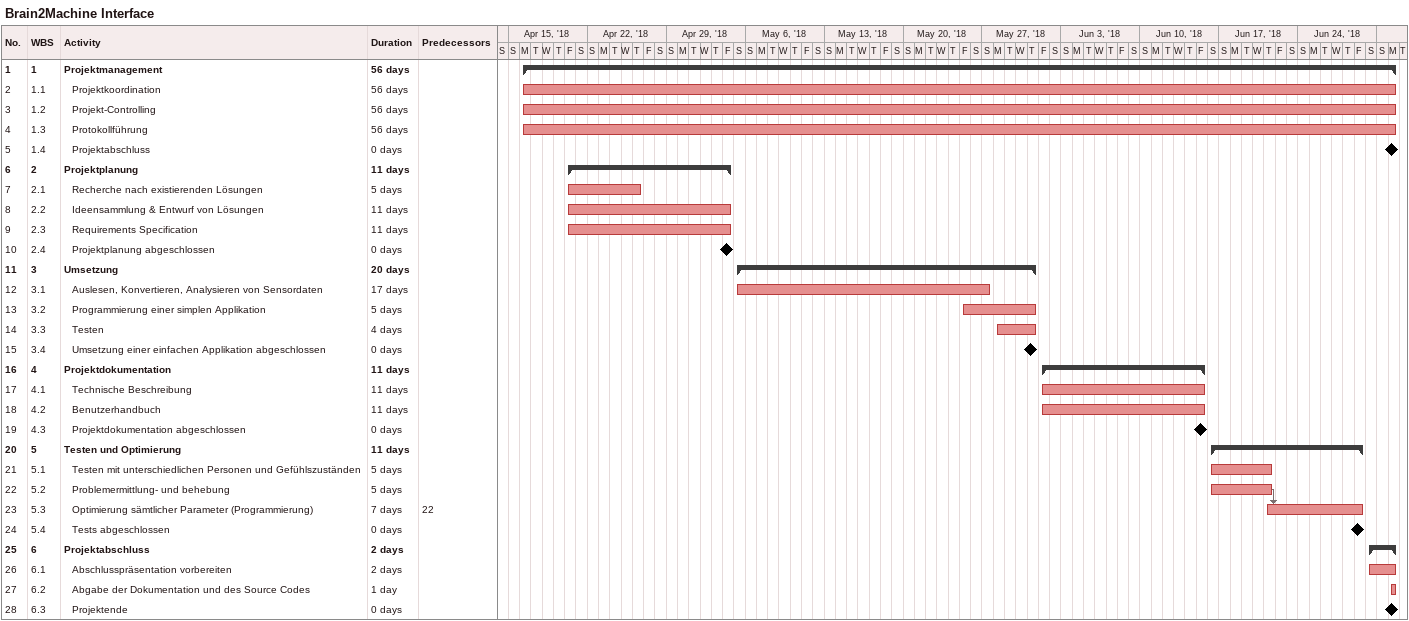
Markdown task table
Brain2Machine Interface

| ID | WBS | Task | Duration | Start | Finish | Predecessors |
|---|---|---|---|---|---|---|
| 1 | 1 | **Projektmanagement** | 56d | 2018-04-16 | 2018-07-02 |  |
| 2 | 1.1 | Projektkoordination | 56d | 2018-04-16 | 2018-07-02 |  |
| 3 | 1.2 | Projekt-Controlling | 56d | 2018-04-16 | 2018-07-02 |  |
| 4 | 1.3 | Protokollführung | 56d | 2018-04-16 | 2018-07-02 |  |
| 5 | 1.4 | Projektabschluss | 0d | 2018-07-02 | 2018-07-02 |  |
| 6 | 2 | **Projektplanung** | 11d | 2018-04-20 | 2018-05-04 |  |
| 7 | 2.1 | Recherche nach existierenden Lösungen | 5d | 2018-04-20 | 2018-04-26 |  |
| 8 | 2.2 | Ideensammlung & Entwurf von Lösungen | 11d | 2018-04-20 | 2018-05-04 |  |
| 9 | 2.3 | Requirements Specification | 11d | 2018-04-20 | 2018-05-04 |  |
| 10 | 2.4 | Projektplanung abgeschlossen | 0d | 2018-05-04 | 2018-05-04 |  |
| 11 | 3 | **Umsetzung** | 20d | 2018-05-05 | 2018-05-31 |  |
| 12 | 3.1 | Auslesen, Konvertieren, Analysieren von Sensordaten | 17d | 2018-05-05 | 2018-05-27 |  |
| 13 | 3.2 | Programmierung einer simplen Applikation | 5d | 2018-05-25 | 2018-05-31 |  |
| 14 | 3.3 | Testen | 4d | 2018-05-28 | 2018-05-31 |  |
| 15 | 3.4 | Umsetzung einer einfachen Applikation abgeschlossen | 0d | 2018-05-31 | 2018-05-31 |  |
| 16 | 4 | **Projektdokumentation** | 11d | 2018-06-01 | 2018-06-15 |  |
| 17 | 4.1 | Technische Beschreibung | 11d | 2018-06-01 | 2018-06-15 |  |
| 18 | 4.2 | Benutzerhandbuch | 11d | 2018-06-01 | 2018-06-15 |  |
| 19 | 4.3 | Projektdokumentation abgeschlossen | 0d | 2018-06-15 | 2018-06-15 |  |
| 20 | 5 | **Testen und Optimierung** | 11d | 2018-06-16 | 2018-06-29 |  |
| 21 | 5.1 | Testen mit unterschiedlichen Personen und Gefühlszuständen | 5d | 2018-06-16 | 2018-06-21 |  |
| 22 | 5.2 | Problemermittlung- und behebung | 5d | 2018-06-16 | 2018-06-21 |  |
| 23 | 5.3 | Optimierung sämtlicher Parameter (Programmierung) | 7d | 2018-06-21 | 2018-06-29 | 22 |
| 24 | 5.4 | Tests abgeschlossen | 0d | 2018-06-29 | 2018-06-29 |  |
| 25 | 6 | **Projektabschluss** | 2d | 2018-06-30 | 2018-07-02 |  |
| 26 | 6.1 | Abschlusspräsentation vorbereiten | 2d | 2018-06-30 | 2018-07-02 |  |
| 27 | 6.2 | Abgabe der Dokumentation und des Source Codes | 1d | 2018-07-02 | 2018-07-02 |  |
| 28 | 6.3 | Projektende | 0d | 2018-07-02 | 2018-07-02 |  |
